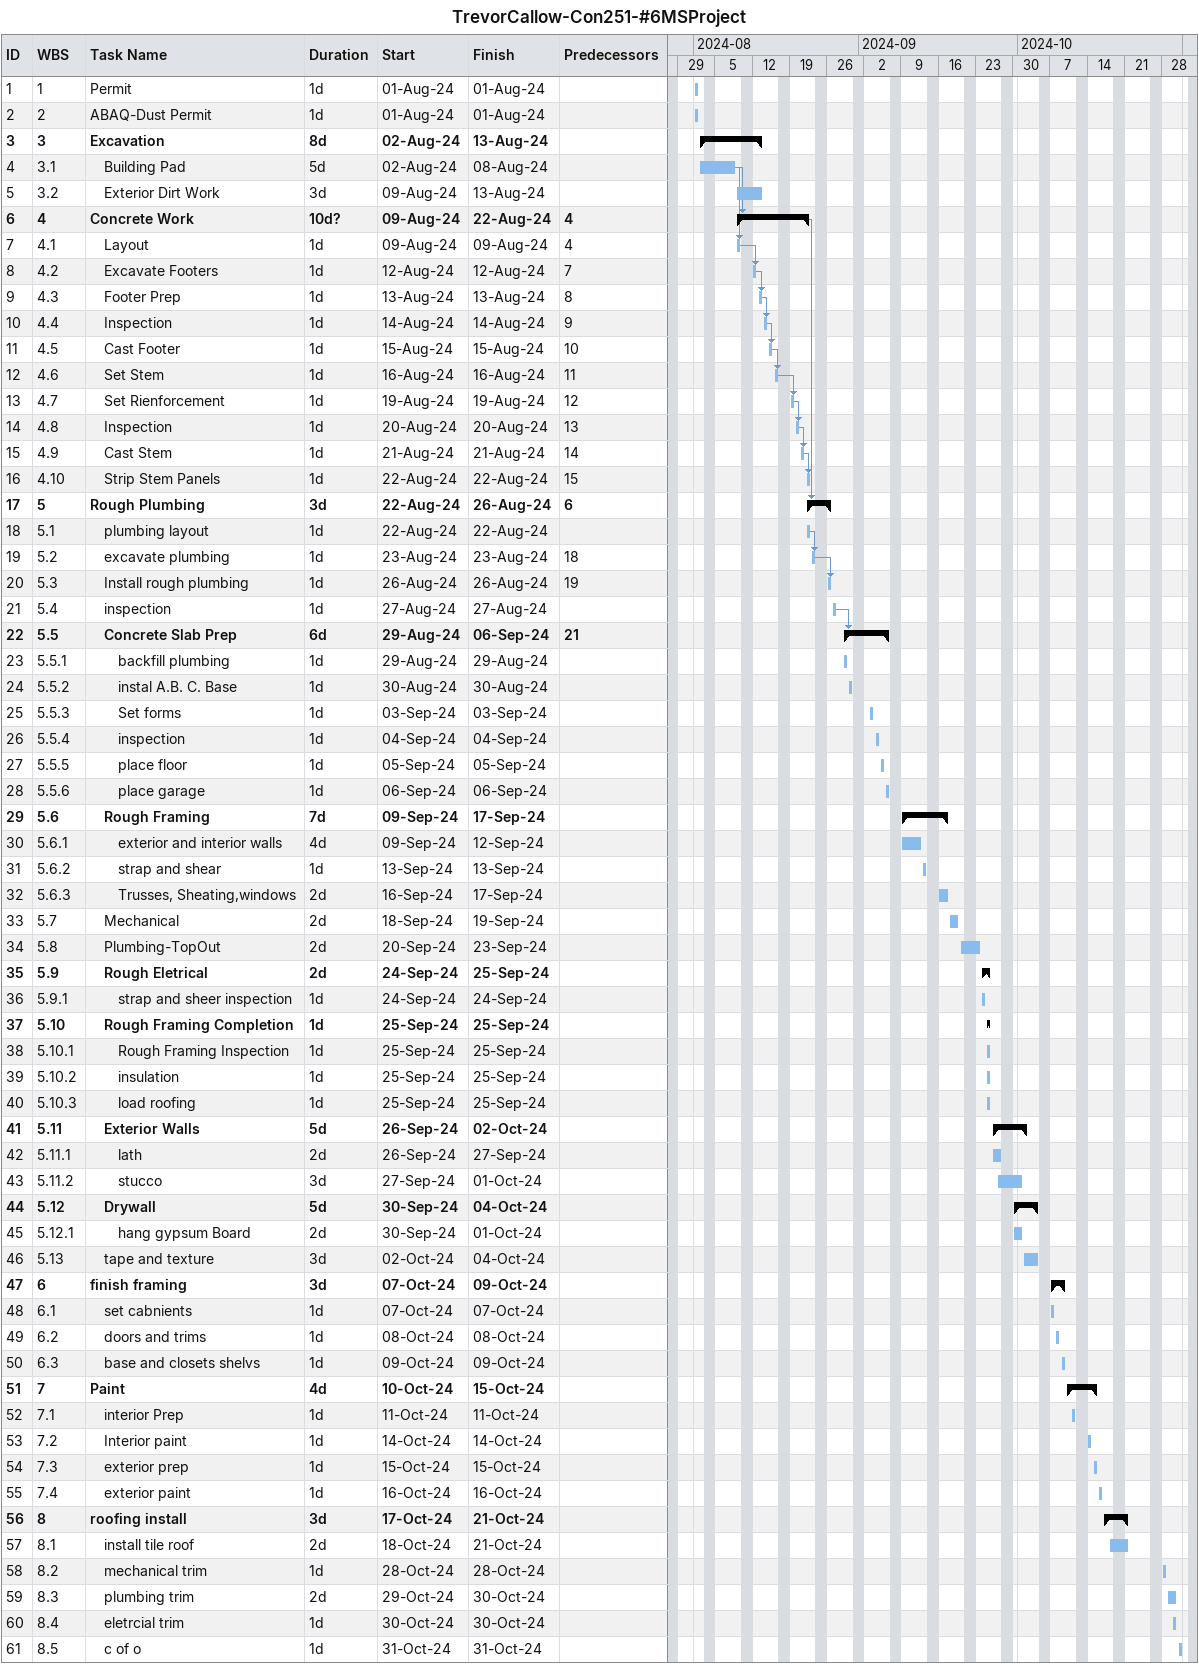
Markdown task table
TrevorCallow-Con251-#6MSProject

| ID | WBS | Task | Duration | Start | Finish | Predecessors |
|---|---|---|---|---|---|---|
| 1 | 1 | Permit | 1d | 2024-08-01 | 2024-08-01 |  |
| 2 | 2 | ABAQ-Dust Permit | 1d | 2024-08-01 | 2024-08-01 |  |
| 3 | 3 | **Excavation** | 8d | 2024-08-02 | 2024-08-13 |  |
| 4 | 3.1 | Building Pad | 5d | 2024-08-02 | 2024-08-08 |  |
| 5 | 3.2 | Exterior Dirt Work | 3d | 2024-08-09 | 2024-08-13 |  |
| 6 | 4 | **Concrete Work** | 10d? | 2024-08-09 | 2024-08-22 | 4 |
| 7 | 4.1 | Layout | 1d | 2024-08-09 | 2024-08-09 | 4 |
| 8 | 4.2 | Excavate Footers | 1d | 2024-08-12 | 2024-08-12 | 7 |
| 9 | 4.3 | Footer Prep | 1d | 2024-08-13 | 2024-08-13 | 8 |
| 10 | 4.4 | Inspection | 1d | 2024-08-14 | 2024-08-14 | 9 |
| 11 | 4.5 | Cast Footer | 1d | 2024-08-15 | 2024-08-15 | 10 |
| 12 | 4.6 | Set Stem | 1d | 2024-08-16 | 2024-08-16 | 11 |
| 13 | 4.7 | Set Rienforcement | 1d | 2024-08-19 | 2024-08-19 | 12 |
| 14 | 4.8 | Inspection | 1d | 2024-08-20 | 2024-08-20 | 13 |
| 15 | 4.9 | Cast Stem | 1d | 2024-08-21 | 2024-08-21 | 14 |
| 16 | 4.10 | Strip Stem Panels | 1d | 2024-08-22 | 2024-08-22 | 15 |
| 17 | 5 | **Rough Plumbing** | 3d | 2024-08-22 | 2024-08-26 | 6 |
| 18 | 5.1 | plumbing layout | 1d | 2024-08-22 | 2024-08-22 |  |
| 19 | 5.2 | excavate plumbing | 1d | 2024-08-23 | 2024-08-23 | 18 |
| 20 | 5.3 | Install rough plumbing | 1d | 2024-08-26 | 2024-08-26 | 19 |
| 21 | 5.4 | inspection | 1d | 2024-08-27 | 2024-08-27 |  |
| 22 | 5.5 | **Concrete Slab Prep** | 6d | 2024-08-29 | 2024-09-06 | 21 |
| 23 | 5.5.1 | backfill plumbing | 1d | 2024-08-29 | 2024-08-29 |  |
| 24 | 5.5.2 | instal A.B. C. Base | 1d | 2024-08-30 | 2024-08-30 |  |
| 25 | 5.5.3 | Set forms | 1d | 2024-09-03 | 2024-09-03 |  |
| 26 | 5.5.4 | inspection | 1d | 2024-09-04 | 2024-09-04 |  |
| 27 | 5.5.5 | place floor | 1d | 2024-09-05 | 2024-09-05 |  |
| 28 | 5.5.6 | place garage | 1d | 2024-09-06 | 2024-09-06 |  |
| 29 | 5.6 | **Rough Framing** | 7d | 2024-09-09 | 2024-09-17 |  |
| 30 | 5.6.1 | exterior and interior walls | 4d | 2024-09-09 | 2024-09-12 |  |
| 31 | 5.6.2 | strap and shear | 1d | 2024-09-13 | 2024-09-13 |  |
| 32 | 5.6.3 | Trusses, Sheating,windows | 2d | 2024-09-16 | 2024-09-17 |  |
| 33 | 5.7 | Mechanical | 2d | 2024-09-18 | 2024-09-19 |  |
| 34 | 5.8 | Plumbing-TopOut | 2d | 2024-09-20 | 2024-09-23 |  |
| 35 | 5.9 | **Rough Eletrical** | 2d | 2024-09-24 | 2024-09-25 |  |
| 36 | 5.9.1 | strap and sheer inspection | 1d | 2024-09-24 | 2024-09-24 |  |
| 37 | 5.10 | **Rough Framing Completion** | 1d | 2024-09-25 | 2024-09-25 |  |
| 38 | 5.10.1 | Rough Framing Inspection | 1d | 2024-09-25 | 2024-09-25 |  |
| 39 | 5.10.2 | insulation | 1d | 2024-09-25 | 2024-09-25 |  |
| 40 | 5.10.3 | load roofing | 1d | 2024-09-25 | 2024-09-25 |  |
| 41 | 5.11 | **Exterior Walls** | 5d | 2024-09-26 | 2024-10-02 |  |
| 42 | 5.11.1 | lath | 2d | 2024-09-26 | 2024-09-27 |  |
| 43 | 5.11.2 | stucco | 3d | 2024-09-27 | 2024-10-01 |  |
| 44 | 5.12 | **Drywall** | 5d | 2024-09-30 | 2024-10-04 |  |
| 45 | 5.12.1 | hang gypsum Board | 2d | 2024-09-30 | 2024-10-01 |  |
| 46 | 5.13 | tape and texture | 3d | 2024-10-02 | 2024-10-04 |  |
| 47 | 6 | **finish framing** | 3d | 2024-10-07 | 2024-10-09 |  |
| 48 | 6.1 | set cabnients | 1d | 2024-10-07 | 2024-10-07 |  |
| 49 | 6.2 | doors and trims | 1d | 2024-10-08 | 2024-10-08 |  |
| 50 | 6.3 | base and closets shelvs | 1d | 2024-10-09 | 2024-10-09 |  |
| 51 | 7 | **Paint** | 4d | 2024-10-10 | 2024-10-15 |  |
| 52 | 7.1 | interior Prep | 1d | 2024-10-11 | 2024-10-11 |  |
| 53 | 7.2 | Interior paint | 1d | 2024-10-14 | 2024-10-14 |  |
| 54 | 7.3 | exterior prep | 1d | 2024-10-15 | 2024-10-15 |  |
| 55 | 7.4 | exterior paint | 1d | 2024-10-16 | 2024-10-16 |  |
| 56 | 8 | **roofing install** | 3d | 2024-10-17 | 2024-10-21 |  |
| 57 | 8.1 | install tile roof | 2d | 2024-10-18 | 2024-10-21 |  |
| 58 | 8.2 | mechanical trim | 1d | 2024-10-28 | 2024-10-28 |  |
| 59 | 8.3 | plumbing trim | 2d | 2024-10-29 | 2024-10-30 |  |
| 60 | 8.4 | eletrcial trim | 1d | 2024-10-30 | 2024-10-30 |  |
| 61 | 8.5 | c of o | 1d | 2024-10-31 | 2024-10-31 |  |
